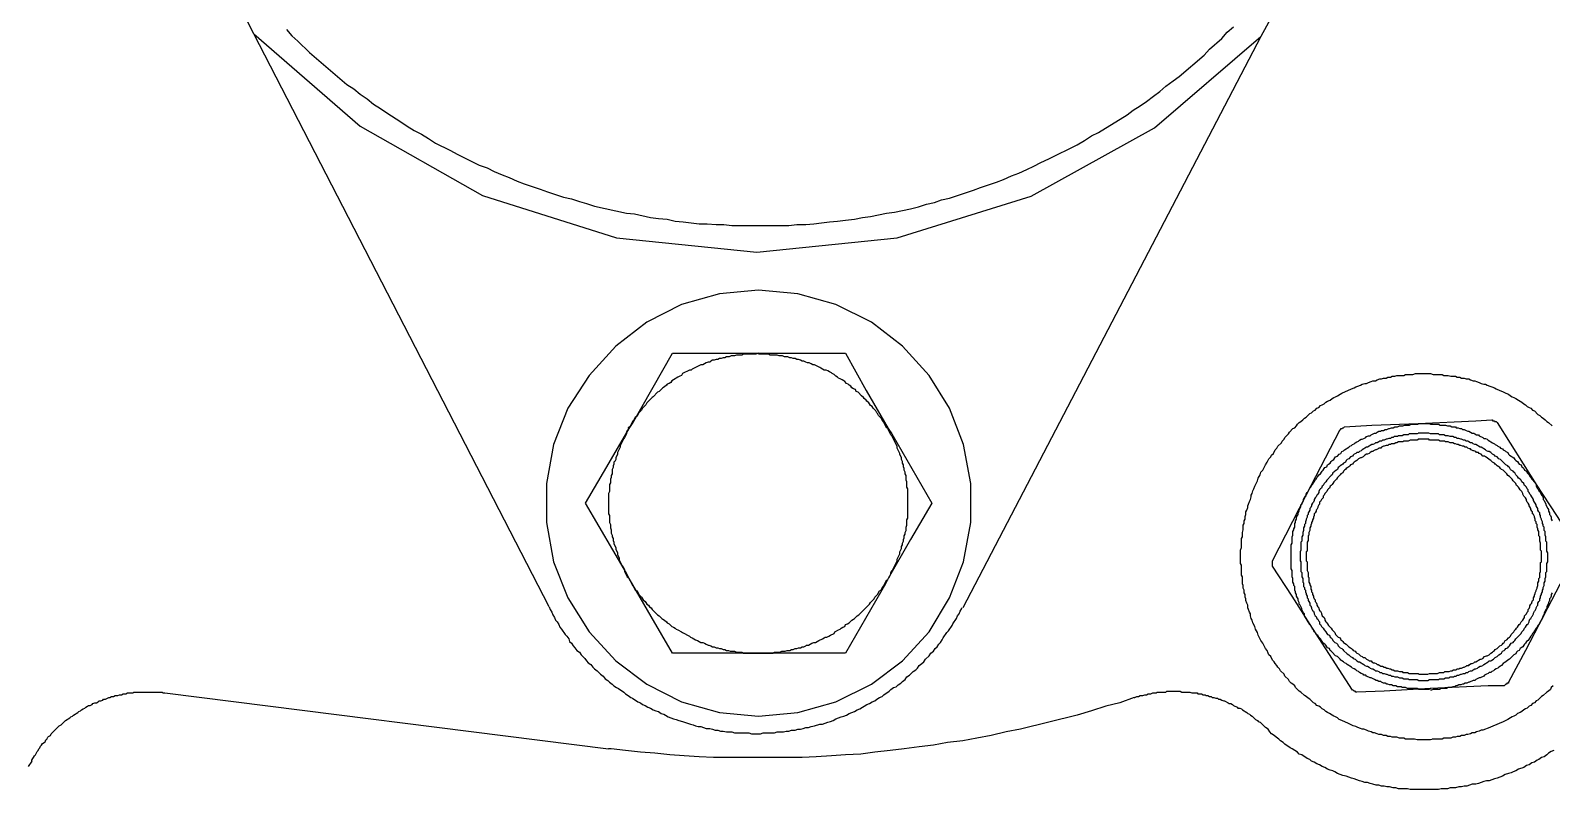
# Model space of a CAD drawing. Header units: inches. Extents: x 0 to 11, y 0.3 to 17.
# Drawn here: x 2.952 to 4.38, y 13.277 to 13.99 of the extents above; entities that cross this region are included whole.
import ezdxf

# ---------------------------------------------------------------- set-up
doc = ezdxf.new("R2010")
doc.units = ezdxf.units.IN
doc.header["$MEASUREMENT"] = 0
doc.layers.add('Layer 1', color=7, linetype='Continuous')

msp = doc.modelspace()

# ---------------------------------------------------------------- linework, layer by layer
at = {"layer": 'Layer 1', "color": 7, "lineweight": 25, "true_color": 0xffffff}
for points in [[(3.1617, 13.9867), (3.1433, 14.0233), (3.1208, 14.0667), (3.1033, 14.1008), (3.08, 14.1458)], [(4.19, 14.1425), (4.1667, 14.0983), (4.1492, 14.0642), (4.1267, 14.02), (4.1075, 13.9842)], [(3.1617, 13.9867), (3.2617, 13.9), (3.3767, 13.835), (3.5025, 13.795), (3.6342, 13.7817), (3.7658, 13.795), (3.8917, 13.8342), (4.0075, 13.8983), (4.1075, 13.9842)], [(3.4392, 13.4483), (3.1617, 13.9867)], [(3.1925, 13.9908), (3.1975, 13.985), (3.2033, 13.98), (3.2142, 13.9692), (3.2492, 13.9392), (3.2558, 13.935), (3.2617, 13.93), (3.2683, 13.9258), (3.2742, 13.9208), (3.2808, 13.9167), (3.2867, 13.9125), (3.3, 13.9042), (3.3058, 13.9), (3.3125, 13.8958), (3.3192, 13.8925), (3.3258, 13.8883), (3.3325, 13.8842), (3.3458, 13.8775), (3.3533, 13.8733), (3.3733, 13.8633), (3.3808, 13.8608), (3.3875, 13.8575), (3.395, 13.8542), (3.4017, 13.8517), (3.4092, 13.8483), (3.4158, 13.8458), (3.4233, 13.8433), (3.4308, 13.8408), (3.4375, 13.8383), (3.4525, 13.8333), (3.46, 13.8317), (3.4675, 13.8292), (3.4742, 13.8275), (3.4817, 13.825), (3.5117, 13.8183), (3.5192, 13.8175), (3.5342, 13.8142), (3.5417, 13.8133), (3.55, 13.8125), (3.5575, 13.8108), (3.565, 13.81), (3.5725, 13.8092), (3.58, 13.8083), (3.5875, 13.8083), (3.5958, 13.8075), (3.6033, 13.8075), (3.6108, 13.8067), (3.6642, 13.8067), (3.6717, 13.8075), (3.68, 13.8075), (3.6875, 13.8083), (3.695, 13.8092), (3.7025, 13.81), (3.71, 13.8108), (3.7175, 13.8117), (3.7258, 13.8125), (3.7333, 13.8142), (3.7408, 13.815), (3.7558, 13.8183), (3.7633, 13.8192), (3.7708, 13.8208), (3.7783, 13.8225), (3.7858, 13.8242), (3.7933, 13.8267), (3.8008, 13.8283), (3.8075, 13.8308), (3.815, 13.8325), (3.8375, 13.84), (3.8442, 13.8425), (3.8517, 13.845), (3.8592, 13.8475), (3.8658, 13.85), (3.8733, 13.8533), (3.88, 13.8558), (3.8875, 13.8592), (3.8942, 13.8625), (3.9008, 13.8658), (3.9083, 13.8692), (3.935, 13.8825), (3.9417, 13.8867), (3.9483, 13.8908), (3.955, 13.8942), (3.9817, 13.9108), (3.9875, 13.915), (3.9942, 13.9192), (4, 13.9233), (4.0067, 13.9283), (4.0125, 13.9325), (4.0183, 13.9375), (4.025, 13.9425), (4.0308, 13.9467), (4.0542, 13.9667), (4.0592, 13.9725), (4.0708, 13.9825), (4.0758, 13.9883), (4.0817, 13.9933)], [(4.1075, 13.9842), (3.8275, 13.4475)], [(3.6358, 13.7458), (3.5992, 13.7425), (3.5633, 13.7325), (3.5308, 13.7158), (3.5017, 13.6933), (3.4767, 13.6658), (3.4567, 13.635), (3.4433, 13.6008), (3.4367, 13.5642), (3.4367, 13.5275), (3.4433, 13.4908), (3.4567, 13.4567), (3.4767, 13.425), (3.5017, 13.3975), (3.5308, 13.3758), (3.5633, 13.3592), (3.5992, 13.3492), (3.6358, 13.3458), (3.6725, 13.3492), (3.7083, 13.3592), (3.7417, 13.3758), (3.7708, 13.3975), (3.7958, 13.425), (3.815, 13.4567), (3.8283, 13.4908), (3.835, 13.5275), (3.835, 13.5642), (3.8283, 13.6008), (3.815, 13.635), (3.7958, 13.6658), (3.7708, 13.6933), (3.7417, 13.7158), (3.7083, 13.7325), (3.6725, 13.7425), (3.6358, 13.7458)], [(3.5142, 13.6158), (3.5175, 13.6208), (3.555, 13.6867), (3.6358, 13.6867), (3.6333, 13.6858), (3.6217, 13.6858), (3.62, 13.685), (3.615, 13.685), (3.6133, 13.6842), (3.61, 13.6842), (3.6083, 13.6833), (3.6058, 13.6833), (3.6042, 13.6825), (3.6025, 13.6825), (3.6008, 13.6817), (3.5992, 13.6817), (3.5975, 13.6808), (3.5958, 13.6808), (3.5942, 13.68), (3.5925, 13.68), (3.5908, 13.6792), (3.59, 13.6783), (3.5883, 13.6783), (3.5867, 13.6775), (3.585, 13.6767), (3.5833, 13.6758), (3.5817, 13.6758), (3.5783, 13.6742), (3.5767, 13.6733), (3.5733, 13.6717), (3.5725, 13.6708), (3.5708, 13.6708), (3.5642, 13.6675), (3.5633, 13.6658), (3.5617, 13.665), (3.56, 13.6642), (3.5583, 13.6633), (3.5575, 13.6625), (3.5558, 13.6617), (3.5542, 13.6608), (3.5533, 13.6592), (3.5517, 13.6583), (3.55, 13.6575), (3.5492, 13.6567), (3.5475, 13.655), (3.5458, 13.6542), (3.545, 13.6533), (3.5425, 13.6508), (3.5408, 13.65), (3.5367, 13.6458), (3.5358, 13.645), (3.535, 13.6442), (3.5333, 13.6425), (3.5325, 13.6417), (3.5308, 13.64), (3.53, 13.6383), (3.5292, 13.6375), (3.5275, 13.6358), (3.5267, 13.635), (3.5258, 13.6333), (3.5233, 13.6308), (3.5217, 13.6275), (3.52, 13.6267), (3.5183, 13.6233), (3.5175, 13.6225), (3.515, 13.6175), (3.5133, 13.6167), (3.5133, 13.6158)], [(3.6358, 13.6867), (3.7175, 13.6867)], [(3.7575, 13.6158), (3.7558, 13.6167), (3.7533, 13.6217), (3.7525, 13.6225), (3.7508, 13.6258), (3.7483, 13.6283), (3.7475, 13.63), (3.7467, 13.6308), (3.7458, 13.6325), (3.7433, 13.635), (3.7425, 13.6367), (3.7408, 13.6375), (3.74, 13.6392), (3.7392, 13.64), (3.7375, 13.6417), (3.7367, 13.6425), (3.735, 13.6442), (3.7342, 13.645), (3.7325, 13.6467), (3.7292, 13.65), (3.7275, 13.6508), (3.7267, 13.6525), (3.725, 13.6533), (3.7233, 13.6542), (3.7225, 13.6558), (3.7208, 13.6567), (3.72, 13.6575), (3.7183, 13.6583), (3.7167, 13.66), (3.7158, 13.6608), (3.7142, 13.6617), (3.7125, 13.6625), (3.7108, 13.6633), (3.71, 13.6642), (3.7083, 13.665), (3.7067, 13.6667), (3.705, 13.6675), (3.7042, 13.6683), (3.7025, 13.6692), (3.7008, 13.67), (3.6992, 13.6708), (3.6975, 13.6708), (3.6958, 13.6717), (3.6942, 13.6725), (3.6933, 13.6733), (3.6883, 13.6758), (3.6867, 13.6758), (3.685, 13.6767), (3.6833, 13.6775), (3.6817, 13.6775), (3.68, 13.6783), (3.6783, 13.6792), (3.6767, 13.6792), (3.675, 13.68), (3.6733, 13.6808), (3.6717, 13.6808), (3.67, 13.6817), (3.6683, 13.6817), (3.6667, 13.6825), (3.665, 13.6825), (3.6633, 13.6833), (3.66, 13.6833), (3.6583, 13.6842), (3.655, 13.6842), (3.6533, 13.685), (3.6467, 13.685), (3.645, 13.6858), (3.6358, 13.6858)], [(3.7175, 13.6867), (3.7367, 13.6517), (3.7575, 13.6158)], [(4.2692, 13.3242), (4.2667, 13.3233), (4.2542, 13.3233), (4.2517, 13.3242), (4.2433, 13.3242), (4.2417, 13.325), (4.2375, 13.325), (4.235, 13.3258), (4.2308, 13.3258), (4.2292, 13.3267), (4.2267, 13.3267), (4.225, 13.3275), (4.2225, 13.3275), (4.2208, 13.3283), (4.2183, 13.3283), (4.2167, 13.3292), (4.2142, 13.33), (4.2125, 13.33), (4.2108, 13.3308), (4.2083, 13.3317), (4.2067, 13.3325), (4.2042, 13.3333), (4.2025, 13.3333), (4.2008, 13.3342), (4.1983, 13.335), (4.1967, 13.3358), (4.1942, 13.3367), (4.1892, 13.3392), (4.1867, 13.34), (4.1833, 13.3417), (4.1808, 13.3425), (4.1792, 13.3442), (4.1775, 13.345), (4.1758, 13.3458), (4.1742, 13.3467), (4.1717, 13.3483), (4.17, 13.3492), (4.1683, 13.35), (4.1667, 13.3517), (4.165, 13.3525), (4.1633, 13.3542), (4.1617, 13.355), (4.16, 13.3558), (4.1583, 13.3575), (4.1567, 13.3583), (4.1533, 13.3617), (4.1517, 13.3625), (4.15, 13.3642), (4.1483, 13.365), (4.145, 13.3683), (4.1433, 13.3692), (4.14, 13.3725), (4.1392, 13.3742), (4.1375, 13.3758), (4.1358, 13.3767), (4.1342, 13.3783), (4.1333, 13.38), (4.13, 13.3833), (4.1292, 13.385), (4.1258, 13.3883), (4.125, 13.39), (4.1233, 13.3917), (4.1225, 13.3933), (4.1208, 13.395), (4.12, 13.3967), (4.1183, 13.3983), (4.1167, 13.4017), (4.115, 13.4033), (4.1142, 13.405), (4.1133, 13.4075), (4.1117, 13.4092), (4.1092, 13.4142), (4.1075, 13.4167), (4.105, 13.4217), (4.1042, 13.4242), (4.1025, 13.4275), (4.1017, 13.43), (4.1, 13.4333), (4.0992, 13.4358), (4.0983, 13.4375), (4.0975, 13.44), (4.0975, 13.4417), (4.0967, 13.4433), (4.0958, 13.4458), (4.095, 13.4475), (4.095, 13.45), (4.0942, 13.4517), (4.0933, 13.4542), (4.0933, 13.4558), (4.0925, 13.4575), (4.0925, 13.46), (4.0917, 13.4617), (4.0917, 13.4642), (4.0908, 13.4658), (4.0908, 13.4683), (4.09, 13.47), (4.09, 13.4767), (4.0892, 13.4783), (4.0892, 13.4875), (4.0883, 13.4892), (4.0883, 13.5017), (4.0892, 13.5042), (4.0892, 13.5125), (4.09, 13.5142), (4.09, 13.5183), (4.0908, 13.5208), (4.0908, 13.525), (4.0917, 13.5267), (4.0917, 13.5292), (4.0925, 13.5308), (4.0925, 13.5333), (4.0933, 13.535), (4.0933, 13.5375), (4.0942, 13.5392), (4.095, 13.5417), (4.095, 13.5433), (4.0958, 13.545), (4.0967, 13.5475), (4.0975, 13.5492), (4.0983, 13.5517), (4.0983, 13.5533), (4.0992, 13.555), (4.1, 13.5575), (4.1008, 13.5592), (4.1017, 13.5617), (4.1042, 13.5667), (4.105, 13.5692), (4.1067, 13.5725), (4.1075, 13.575), (4.1092, 13.5767), (4.1117, 13.5817), (4.1133, 13.5842), (4.115, 13.5875), (4.1167, 13.5892), (4.1175, 13.5908), (4.1192, 13.5925), (4.1208, 13.5958), (4.1225, 13.5975), (4.1233, 13.5992), (4.1267, 13.6025), (4.1275, 13.6042), (4.1292, 13.6058), (4.13, 13.6075), (4.1333, 13.6108), (4.1342, 13.6125), (4.1375, 13.6158), (4.1392, 13.6167), (4.1408, 13.6183), (4.1417, 13.62), (4.1433, 13.6217), (4.145, 13.6225), (4.1467, 13.6242), (4.1483, 13.6258), (4.15, 13.6267), (4.1533, 13.63), (4.155, 13.6308), (4.1567, 13.6325), (4.1583, 13.6333), (4.16, 13.635), (4.1617, 13.6358), (4.1633, 13.6375), (4.165, 13.6383), (4.1667, 13.6392), (4.1683, 13.6408), (4.17, 13.6417), (4.1725, 13.6425), (4.1742, 13.6442), (4.1758, 13.645), (4.1775, 13.6458), (4.1792, 13.6467), (4.1817, 13.6483), (4.1833, 13.6492), (4.1867, 13.6508), (4.1892, 13.6517), (4.1925, 13.6533), (4.195, 13.6542), (4.1967, 13.655), (4.1983, 13.6558), (4.2008, 13.6567), (4.2025, 13.6575), (4.205, 13.6583), (4.2067, 13.6583), (4.2083, 13.6592), (4.2108, 13.66), (4.2125, 13.6608), (4.215, 13.6608), (4.2167, 13.6617), (4.2192, 13.6625), (4.2208, 13.6625), (4.2225, 13.6633), (4.225, 13.6633), (4.2267, 13.6642), (4.2292, 13.6642), (4.2308, 13.665), (4.2333, 13.665), (4.235, 13.6658), (4.2417, 13.6658), (4.2433, 13.6667), (4.25, 13.6667), (4.2525, 13.6675), (4.2667, 13.6675), (4.2692, 13.6667), (4.2775, 13.6667), (4.2792, 13.6658), (4.2833, 13.6658), (4.2858, 13.665), (4.29, 13.665), (4.2917, 13.6642), (4.2942, 13.6642), (4.2958, 13.6633), (4.2983, 13.6633), (4.3, 13.6625), (4.3025, 13.6625), (4.3042, 13.6617), (4.3067, 13.6608), (4.3083, 13.6608), (4.31, 13.66), (4.3125, 13.6592), (4.3142, 13.6583), (4.3167, 13.6575), (4.3183, 13.6575), (4.32, 13.6567), (4.3225, 13.6558), (4.3242, 13.655), (4.3267, 13.6542), (4.3283, 13.6533), (4.3317, 13.6517), (4.3342, 13.6508), (4.3375, 13.6492), (4.34, 13.6483), (4.3417, 13.6467), (4.3433, 13.6458), (4.345, 13.645), (4.3467, 13.6442), (4.3492, 13.6425), (4.3508, 13.6417), (4.3525, 13.6408), (4.3542, 13.6392), (4.3558, 13.6383), (4.3575, 13.6367), (4.3592, 13.6358), (4.3608, 13.635), (4.3625, 13.6333), (4.3642, 13.6325), (4.3675, 13.6292), (4.3692, 13.6283), (4.3708, 13.6267), (4.3725, 13.6258), (4.3742, 13.6242), (4.3758, 13.6225), (4.3775, 13.6217), (4.3808, 13.6183)], [(3.5142, 13.6158), (3.5125, 13.6142), (3.5117, 13.6125), (3.5117, 13.6108), (3.51, 13.6075), (3.5092, 13.6067), (3.5058, 13.6), (3.5058, 13.5983), (3.5033, 13.5933), (3.5033, 13.5917), (3.5017, 13.5883), (3.5017, 13.5867), (3.5008, 13.585), (3.5, 13.5842), (3.5, 13.5825), (3.4992, 13.5808), (3.4992, 13.5792), (3.4983, 13.5775), (3.4983, 13.5733), (3.4975, 13.5717), (3.4975, 13.57), (3.4967, 13.5683), (3.4967, 13.565), (3.4958, 13.5633), (3.4958, 13.5567), (3.495, 13.555), (3.495, 13.5358), (3.4958, 13.5342), (3.4958, 13.5275), (3.4967, 13.5258), (3.4967, 13.5225), (3.4975, 13.5208), (3.4975, 13.5175), (3.4983, 13.5158), (3.4983, 13.5142), (3.4992, 13.5125), (3.4992, 13.5108), (3.5, 13.5092), (3.5, 13.5075), (3.5017, 13.5042), (3.5017, 13.5025), (3.5033, 13.4992), (3.5033, 13.4975), (3.505, 13.4942), (3.505, 13.4925), (3.5075, 13.4875), (3.5083, 13.4867), (3.51, 13.4833), (3.51, 13.4817), (3.5125, 13.4767), (3.5133, 13.4758), (3.5142, 13.475), (3.5117, 13.48), (3.4733, 13.5458), (3.4933, 13.58), (3.5142, 13.6158)], [(3.7575, 13.475), (3.7583, 13.4758), (3.76, 13.4792), (3.76, 13.4808), (3.7608, 13.4825), (3.7617, 13.4833), (3.7658, 13.4917), (3.7658, 13.4933), (3.7683, 13.4983), (3.7683, 13.5), (3.77, 13.5033), (3.77, 13.505), (3.7708, 13.5067), (3.7708, 13.5083), (3.7717, 13.51), (3.7717, 13.5117), (3.7725, 13.5133), (3.7725, 13.515), (3.7733, 13.5167), (3.7733, 13.5183), (3.7742, 13.52), (3.7742, 13.5233), (3.775, 13.525), (3.775, 13.53), (3.7758, 13.5317), (3.7758, 13.5592), (3.775, 13.5608), (3.775, 13.5658), (3.7742, 13.5675), (3.7742, 13.5717), (3.7733, 13.5733), (3.7733, 13.575), (3.7725, 13.5767), (3.7725, 13.5783), (3.7717, 13.58), (3.7717, 13.5817), (3.7708, 13.5833), (3.7708, 13.585), (3.77, 13.5867), (3.77, 13.5883), (3.7683, 13.5917), (3.7683, 13.5925), (3.7658, 13.5975), (3.7658, 13.5992), (3.7608, 13.6092), (3.76, 13.61), (3.7575, 13.615), (3.7575, 13.6158)], [(3.7575, 13.6158), (3.7608, 13.6108), (3.7983, 13.5458)], [(4.2558, 13.6117), (4.2542, 13.6108), (4.2467, 13.6108), (4.2458, 13.61), (4.2417, 13.61), (4.24, 13.6092), (4.2367, 13.6092), (4.2358, 13.6083), (4.2325, 13.6083), (4.2317, 13.6075), (4.23, 13.6075), (4.2292, 13.6067), (4.2275, 13.6067), (4.2258, 13.6058), (4.225, 13.6058), (4.2233, 13.605), (4.2217, 13.605), (4.2208, 13.6042), (4.2192, 13.6042), (4.2183, 13.6033), (4.2167, 13.6025), (4.215, 13.6025), (4.2142, 13.6017), (4.2125, 13.6008), (4.2117, 13.6008), (4.21, 13.6), (4.2092, 13.5992), (4.2075, 13.5983), (4.2067, 13.5983), (4.205, 13.5975), (4.2042, 13.5967), (4.2025, 13.5958), (4.2017, 13.595), (4.2, 13.5942), (4.1992, 13.5933), (4.1975, 13.5933), (4.1967, 13.5925), (4.195, 13.5917), (4.1942, 13.5908), (4.1933, 13.59), (4.1917, 13.5892), (4.19, 13.5875), (4.1883, 13.5867), (4.1875, 13.5858), (4.1867, 13.5842), (4.185, 13.5833), (4.1842, 13.5825), (4.1833, 13.5817), (4.1817, 13.5808), (4.1808, 13.58), (4.18, 13.5792), (4.1792, 13.5775), (4.1783, 13.5767), (4.1767, 13.5758), (4.1758, 13.575), (4.175, 13.5742), (4.1742, 13.5725), (4.1733, 13.5717), (4.1692, 13.5675), (4.1683, 13.5658), (4.1667, 13.5642), (4.1658, 13.5625), (4.165, 13.5617), (4.1642, 13.56), (4.1633, 13.5592), (4.1625, 13.5583), (4.1617, 13.5567), (4.1617, 13.5558), (4.1608, 13.5542), (4.16, 13.5533), (4.1592, 13.5517), (4.1583, 13.5508), (4.1575, 13.5492), (4.1575, 13.5483), (4.1567, 13.5467), (4.1558, 13.5458), (4.155, 13.5442), (4.155, 13.5433), (4.1542, 13.5417), (4.1533, 13.5408), (4.1533, 13.5392), (4.1525, 13.5375), (4.1517, 13.5367), (4.1517, 13.535), (4.1508, 13.5342), (4.1508, 13.5325), (4.15, 13.5308), (4.15, 13.53), (4.1492, 13.5283), (4.1492, 13.5267), (4.1483, 13.5258), (4.1483, 13.5242), (4.1475, 13.5225), (4.1475, 13.52), (4.1467, 13.5183), (4.1467, 13.5158), (4.1458, 13.5142), (4.1458, 13.51), (4.145, 13.5092), (4.145, 13.5017), (4.1442, 13.5), (4.1442, 13.4917), (4.145, 13.4908), (4.145, 13.4817), (4.1458, 13.4808), (4.1458, 13.4767), (4.1467, 13.475), (4.1467, 13.4717), (4.1475, 13.4708), (4.1475, 13.4675), (4.1483, 13.4667), (4.1483, 13.465), (4.1492, 13.4642), (4.1492, 13.4625), (4.15, 13.4608), (4.15, 13.46), (4.1508, 13.4583), (4.1508, 13.4567), (4.1517, 13.4558), (4.1517, 13.4542), (4.1525, 13.4533), (4.1533, 13.4517), (4.1533, 13.45), (4.1542, 13.4492), (4.155, 13.4475), (4.155, 13.4467), (4.1558, 13.445), (4.1567, 13.4442), (4.1575, 13.4425), (4.1575, 13.4417), (4.1583, 13.44), (4.1592, 13.4392), (4.16, 13.4375), (4.1608, 13.4367), (4.1617, 13.435), (4.1625, 13.4342), (4.1625, 13.4325), (4.1633, 13.4317), (4.1642, 13.43), (4.165, 13.4292), (4.1658, 13.4283), (4.1667, 13.4267), (4.1683, 13.425), (4.1692, 13.4233), (4.17, 13.4225), (4.1717, 13.4217), (4.1725, 13.42), (4.1733, 13.4192), (4.1742, 13.4183), (4.175, 13.4167), (4.1758, 13.4158), (4.1767, 13.415), (4.1783, 13.4142), (4.1792, 13.4133), (4.18, 13.4117), (4.1808, 13.4108), (4.1817, 13.41), (4.1833, 13.4092), (4.1842, 13.4083), (4.185, 13.4075), (4.1883, 13.4042), (4.19, 13.4033), (4.1917, 13.4017), (4.1933, 13.4008), (4.1942, 13.4), (4.1958, 13.3992), (4.1975, 13.3975), (4.1992, 13.3967), (4.2, 13.3967), (4.2017, 13.3958), (4.2025, 13.395), (4.2042, 13.3942), (4.205, 13.3933), (4.2067, 13.3925), (4.2075, 13.3925), (4.2092, 13.3917), (4.21, 13.3908), (4.2117, 13.39), (4.2125, 13.39), (4.2142, 13.3892), (4.215, 13.3883), (4.2167, 13.3883), (4.2183, 13.3875), (4.2192, 13.3867), (4.2208, 13.3867), (4.2217, 13.3858), (4.2233, 13.3858), (4.225, 13.385), (4.2258, 13.385), (4.2275, 13.3842), (4.2292, 13.3842), (4.23, 13.3833), (4.2317, 13.3833), (4.2333, 13.3825), (4.2358, 13.3825), (4.2375, 13.3817), (4.24, 13.3817), (4.2417, 13.3808), (4.2458, 13.3808), (4.2467, 13.38), (4.2542, 13.38), (4.2558, 13.3792), (4.2642, 13.3792), (4.2658, 13.38), (4.2742, 13.38), (4.275, 13.3808), (4.2792, 13.3808), (4.2808, 13.3817), (4.2842, 13.3817), (4.285, 13.3825), (4.2883, 13.3825), (4.2892, 13.3833), (4.2908, 13.3833), (4.2917, 13.3842), (4.2933, 13.3842), (4.295, 13.385), (4.2958, 13.385), (4.2975, 13.3858), (4.2992, 13.3858), (4.3, 13.3867), (4.3017, 13.3867), (4.3025, 13.3875), (4.3042, 13.3883), (4.3058, 13.3883), (4.3067, 13.3892), (4.3083, 13.39), (4.3092, 13.39), (4.3108, 13.3908), (4.3117, 13.3917), (4.3133, 13.3925), (4.3142, 13.3925), (4.3158, 13.3933), (4.3167, 13.3942), (4.3183, 13.395), (4.3192, 13.3958), (4.3208, 13.3967), (4.3217, 13.3975), (4.3233, 13.3975), (4.3242, 13.3983), (4.3258, 13.3992), (4.3275, 13.4008), (4.3292, 13.4017), (4.3308, 13.4033), (4.3325, 13.4042), (4.3333, 13.405), (4.3342, 13.4067), (4.3358, 13.4075), (4.3367, 13.4083), (4.3375, 13.4092), (4.3392, 13.41), (4.34, 13.4108), (4.3408, 13.4117), (4.3417, 13.4133), (4.3425, 13.4142), (4.3442, 13.415), (4.345, 13.4158), (4.3458, 13.4167), (4.3467, 13.4183), (4.3517, 13.4233), (4.3525, 13.425), (4.3542, 13.4267), (4.355, 13.4283), (4.3558, 13.4292), (4.3567, 13.4308), (4.3575, 13.4317), (4.3583, 13.4325), (4.3592, 13.4342), (4.3592, 13.435), (4.36, 13.4367), (4.3608, 13.4375), (4.3617, 13.4392), (4.3625, 13.44), (4.3633, 13.4417), (4.3633, 13.4425), (4.3642, 13.4442), (4.365, 13.445), (4.3658, 13.4467), (4.3658, 13.4475), (4.3667, 13.4492), (4.3675, 13.45), (4.3675, 13.4517), (4.3683, 13.4533), (4.3692, 13.4542), (4.3692, 13.4558), (4.37, 13.4567), (4.37, 13.4583), (4.3708, 13.46), (4.3708, 13.4608), (4.3717, 13.4625), (4.3717, 13.4642), (4.3725, 13.465), (4.3725, 13.4667), (4.3733, 13.4683), (4.3733, 13.4708), (4.3742, 13.4725), (4.3742, 13.475), (4.375, 13.4767), (4.375, 13.4808), (4.3758, 13.4817), (4.3758, 13.4892), (4.3767, 13.4908), (4.3767, 13.4992), (4.3758, 13.5008), (4.3758, 13.5092), (4.375, 13.51), (4.375, 13.5142), (4.3742, 13.5158), (4.3742, 13.5192), (4.3733, 13.52), (4.3733, 13.5233), (4.3725, 13.5242), (4.3725, 13.5258), (4.3717, 13.5267), (4.3717, 13.5283), (4.3708, 13.53), (4.3708, 13.5308), (4.37, 13.5325), (4.37, 13.5342), (4.3692, 13.535), (4.3692, 13.5367), (4.3683, 13.5375), (4.3675, 13.5392), (4.3675, 13.5408), (4.3667, 13.5417), (4.3658, 13.5433), (4.3658, 13.5442), (4.365, 13.5458), (4.3642, 13.5467), (4.3633, 13.5483), (4.3633, 13.5492), (4.3625, 13.5508), (4.3617, 13.5517), (4.3608, 13.5533), (4.36, 13.5542), (4.3592, 13.5558), (4.3583, 13.5567), (4.3583, 13.5583), (4.3575, 13.5592), (4.3567, 13.5608), (4.3558, 13.5617), (4.355, 13.5625), (4.3542, 13.5642), (4.3525, 13.5658), (4.3517, 13.5675), (4.3508, 13.5683), (4.3492, 13.5692), (4.3483, 13.5708), (4.3467, 13.5725), (4.3458, 13.5742), (4.345, 13.575), (4.3442, 13.5758), (4.3425, 13.5767), (4.3417, 13.5775), (4.3408, 13.5792), (4.34, 13.58), (4.3392, 13.5808), (4.3375, 13.5817), (4.3367, 13.5825), (4.3358, 13.5833), (4.3325, 13.5867), (4.3308, 13.5875), (4.3292, 13.5892), (4.3275, 13.59), (4.3267, 13.5908), (4.325, 13.5917), (4.3233, 13.5933), (4.3217, 13.5942), (4.3208, 13.5942), (4.3192, 13.595), (4.3183, 13.5958), (4.3167, 13.5967), (4.3158, 13.5975), (4.3142, 13.5983), (4.3133, 13.5983), (4.3117, 13.5992), (4.3108, 13.6), (4.3092, 13.6008), (4.3083, 13.6008), (4.3067, 13.6017), (4.3058, 13.6025), (4.3042, 13.6025), (4.3025, 13.6033), (4.3017, 13.6042), (4.3, 13.6042), (4.2992, 13.605), (4.2975, 13.605), (4.2958, 13.6058), (4.295, 13.6058), (4.2933, 13.6067), (4.2917, 13.6067), (4.2908, 13.6075), (4.2892, 13.6075), (4.2875, 13.6083), (4.285, 13.6083), (4.2833, 13.6092), (4.2808, 13.6092), (4.2792, 13.61), (4.275, 13.61), (4.2742, 13.6108), (4.2667, 13.6108), (4.265, 13.6117), (4.255, 13.6117)], [(4.15, 13.5533), (4.1817, 13.615), (4.1825, 13.615), (4.1825, 13.6158), (4.1833, 13.6158), (4.1842, 13.6167), (4.185, 13.6167), (4.1858, 13.6175), (4.2117, 13.6192), (4.255, 13.6208)], [(4.15, 13.5533), (4.15, 13.5542), (4.1508, 13.5558), (4.1517, 13.5567), (4.1533, 13.56), (4.1542, 13.5608), (4.155, 13.5625), (4.1558, 13.5633), (4.1567, 13.565), (4.1575, 13.5658), (4.1583, 13.5675), (4.1592, 13.5683), (4.16, 13.57), (4.1608, 13.5708), (4.1617, 13.5725), (4.1633, 13.5733), (4.1642, 13.575), (4.165, 13.5758), (4.1658, 13.5767), (4.1667, 13.5783), (4.1675, 13.5792), (4.1692, 13.58), (4.17, 13.5817), (4.1708, 13.5825), (4.1725, 13.5833), (4.1733, 13.585), (4.1742, 13.5858), (4.1758, 13.5867), (4.1767, 13.5883), (4.1775, 13.5892), (4.1792, 13.59), (4.1808, 13.5917), (4.1825, 13.5925), (4.1833, 13.5942), (4.185, 13.595), (4.1858, 13.5958), (4.1875, 13.5967), (4.1883, 13.5975), (4.19, 13.5983), (4.1908, 13.5992), (4.1925, 13.6), (4.1933, 13.6008), (4.195, 13.6017), (4.1958, 13.6025), (4.1975, 13.6033), (4.1992, 13.6042), (4.2, 13.605), (4.2017, 13.6058), (4.2025, 13.6058), (4.2042, 13.6067), (4.2058, 13.6075), (4.2067, 13.6083), (4.2083, 13.6092), (4.21, 13.6092), (4.2108, 13.61), (4.2142, 13.6117), (4.2158, 13.6117), (4.2167, 13.6125), (4.2183, 13.6133), (4.22, 13.6133), (4.2208, 13.6142), (4.2225, 13.6142), (4.2242, 13.615), (4.2258, 13.615), (4.2275, 13.6158), (4.2283, 13.6158), (4.23, 13.6167), (4.2317, 13.6167), (4.2333, 13.6175), (4.2358, 13.6175), (4.2375, 13.6183), (4.2408, 13.6183), (4.2425, 13.6192), (4.2467, 13.6192), (4.2483, 13.62), (4.255, 13.62)], [(4.255, 13.6208), (4.3092, 13.6233), (4.3242, 13.6242), (4.325, 13.6242), (4.325, 13.6233), (4.3267, 13.6233), (4.3267, 13.6225), (4.3283, 13.6225), (4.3292, 13.6217)], [(4.255, 13.6208), (4.265, 13.6208), (4.2667, 13.62), (4.2742, 13.62), (4.2758, 13.6192), (4.2808, 13.6192), (4.2825, 13.6183), (4.285, 13.6183), (4.2867, 13.6175), (4.29, 13.6175), (4.2908, 13.6167), (4.2925, 13.6167), (4.2942, 13.6158), (4.2958, 13.6158), (4.2967, 13.615), (4.2983, 13.615), (4.3, 13.6142), (4.3017, 13.6133), (4.3025, 13.6133), (4.3058, 13.6117), (4.3075, 13.6117), (4.3083, 13.6108), (4.31, 13.61), (4.3117, 13.61), (4.3125, 13.6092), (4.3158, 13.6075), (4.3167, 13.6067), (4.3183, 13.6067), (4.32, 13.6058), (4.3208, 13.605), (4.3225, 13.6042), (4.3233, 13.6033), (4.325, 13.6025), (4.3267, 13.6017), (4.3275, 13.6008), (4.3292, 13.6), (4.33, 13.5992), (4.3317, 13.5983), (4.3325, 13.5975), (4.3342, 13.5967), (4.335, 13.5958), (4.3367, 13.595), (4.3375, 13.5942), (4.3392, 13.5933), (4.34, 13.5917), (4.3408, 13.5908), (4.3425, 13.59), (4.3433, 13.5892), (4.345, 13.5883), (4.3458, 13.5867), (4.3467, 13.5858), (4.3483, 13.585), (4.3492, 13.5833), (4.35, 13.5825), (4.3517, 13.5817), (4.3525, 13.58), (4.3533, 13.5792), (4.3542, 13.5783), (4.355, 13.5767), (4.3567, 13.5758), (4.3575, 13.5742), (4.3583, 13.5733), (4.3592, 13.5725), (4.36, 13.5708), (4.3608, 13.57), (4.3617, 13.5683), (4.365, 13.565), (4.3658, 13.5633)], [(4.3292, 13.6217), (4.3658, 13.5633)], [(4.2558, 13.6058), (4.2542, 13.605), (4.2475, 13.605), (4.2458, 13.6042), (4.2417, 13.6042), (4.2408, 13.6033), (4.2367, 13.6033), (4.235, 13.6025), (4.2342, 13.6025), (4.2325, 13.6017), (4.23, 13.6017), (4.2292, 13.6008), (4.2275, 13.6008), (4.2267, 13.6), (4.225, 13.6), (4.2233, 13.5992), (4.2225, 13.5992), (4.2208, 13.5983), (4.22, 13.5975), (4.2183, 13.5975), (4.2175, 13.5967), (4.2158, 13.5958), (4.215, 13.5958), (4.2133, 13.595), (4.2125, 13.5942), (4.2117, 13.5942), (4.21, 13.5933), (4.2092, 13.5925), (4.2075, 13.5917), (4.2067, 13.5917), (4.205, 13.5908), (4.2033, 13.5892), (4.2017, 13.5883), (4.2008, 13.5883), (4.1992, 13.5875), (4.1975, 13.5858), (4.1958, 13.585), (4.195, 13.5842), (4.1942, 13.5833), (4.1933, 13.5825), (4.1917, 13.5817), (4.1908, 13.5808), (4.19, 13.58), (4.1892, 13.5792), (4.1875, 13.5783), (4.1867, 13.5775), (4.1858, 13.5767), (4.185, 13.5758), (4.1842, 13.5742), (4.1825, 13.5733), (4.1817, 13.5725), (4.1792, 13.57), (4.1783, 13.5683), (4.1758, 13.5658), (4.175, 13.5642), (4.1742, 13.5633), (4.1733, 13.5625), (4.1725, 13.5617), (4.1717, 13.56), (4.1708, 13.5592), (4.17, 13.5583), (4.1692, 13.5567), (4.1683, 13.5558), (4.1675, 13.555), (4.1667, 13.5533), (4.1658, 13.5525), (4.1658, 13.5508), (4.1642, 13.5492), (4.1633, 13.5475), (4.1625, 13.5467), (4.1625, 13.545), (4.1617, 13.5442), (4.1608, 13.5425), (4.1608, 13.5417), (4.16, 13.54), (4.1592, 13.5392), (4.1592, 13.5383), (4.1583, 13.5367), (4.1575, 13.5358), (4.1575, 13.5342), (4.1567, 13.5325), (4.1567, 13.5317), (4.1558, 13.53), (4.1558, 13.5292), (4.155, 13.5275), (4.155, 13.5267), (4.1542, 13.525), (4.1542, 13.5242), (4.1533, 13.5225), (4.1533, 13.52), (4.1525, 13.5183), (4.1525, 13.5158), (4.1517, 13.515), (4.1517, 13.5108), (4.1508, 13.5092), (4.1508, 13.5008), (4.15, 13.5), (4.15, 13.4917), (4.1508, 13.4908), (4.1508, 13.4825), (4.1517, 13.4808), (4.1517, 13.4767), (4.1525, 13.4758), (4.1525, 13.4717), (4.1533, 13.47), (4.1533, 13.4692), (4.1542, 13.4675), (4.1542, 13.465), (4.155, 13.4642), (4.155, 13.4625), (4.1558, 13.4617), (4.1558, 13.46), (4.1567, 13.4583), (4.1567, 13.4575), (4.1575, 13.4558), (4.1583, 13.455), (4.1583, 13.4533), (4.1592, 13.4525), (4.16, 13.4508), (4.16, 13.45), (4.1608, 13.4483), (4.1617, 13.4475), (4.1617, 13.4467), (4.1625, 13.445), (4.1633, 13.4442), (4.1642, 13.4425), (4.1642, 13.4417), (4.165, 13.44), (4.1667, 13.4383), (4.1675, 13.4367), (4.1675, 13.4358), (4.1683, 13.4342), (4.1692, 13.4333), (4.17, 13.4325), (4.1708, 13.4308), (4.1717, 13.43), (4.1725, 13.4292), (4.1733, 13.4283), (4.1742, 13.4267), (4.1767, 13.4242), (4.1775, 13.4225), (4.18, 13.42), (4.1817, 13.4192), (4.1825, 13.4175), (4.1833, 13.4167), (4.1842, 13.4158), (4.185, 13.415), (4.1858, 13.4142), (4.1875, 13.4133), (4.1883, 13.4125), (4.1892, 13.4117), (4.19, 13.4108), (4.1917, 13.41), (4.1925, 13.4092), (4.1933, 13.4083), (4.1942, 13.4075), (4.1958, 13.4067), (4.1967, 13.4058), (4.1975, 13.405), (4.1992, 13.4042), (4.2008, 13.4025), (4.2025, 13.4017), (4.2033, 13.4008), (4.205, 13.4008), (4.2067, 13.3992), (4.2083, 13.3983), (4.2092, 13.3975), (4.2108, 13.3975), (4.2117, 13.3967), (4.2133, 13.3958), (4.2142, 13.3958), (4.2158, 13.395), (4.2167, 13.3942), (4.2175, 13.3942), (4.2192, 13.3933), (4.22, 13.3925), (4.2217, 13.3925), (4.2233, 13.3917), (4.2242, 13.3917), (4.2258, 13.3908), (4.2267, 13.3908), (4.2283, 13.39), (4.2292, 13.39), (4.2308, 13.3892), (4.2317, 13.3892), (4.2333, 13.3883), (4.2358, 13.3883), (4.2375, 13.3875), (4.24, 13.3875), (4.2408, 13.3867), (4.245, 13.3867), (4.2467, 13.3858), (4.255, 13.3858), (4.2558, 13.385), (4.2642, 13.385), (4.2658, 13.3858), (4.2733, 13.3858), (4.275, 13.3867), (4.2792, 13.3867), (4.28, 13.3875), (4.2842, 13.3875), (4.2858, 13.3883), (4.2867, 13.3883), (4.2883, 13.3892), (4.2908, 13.3892), (4.2917, 13.39), (4.2933, 13.39), (4.2942, 13.3908), (4.2958, 13.3908), (4.2975, 13.3917), (4.2983, 13.3917), (4.3, 13.3925), (4.3008, 13.3933), (4.3025, 13.3933), (4.3033, 13.3942), (4.305, 13.395), (4.3058, 13.395), (4.3075, 13.3958), (4.3083, 13.3967), (4.3092, 13.3967), (4.3108, 13.3975), (4.3117, 13.3983), (4.3133, 13.3992), (4.3142, 13.3992), (4.3158, 13.4), (4.3175, 13.4017), (4.3192, 13.4025), (4.32, 13.4025), (4.3217, 13.4033), (4.3233, 13.405), (4.325, 13.4058), (4.3258, 13.4067), (4.3267, 13.4075), (4.3275, 13.4083), (4.3292, 13.4092), (4.33, 13.41), (4.3308, 13.4108), (4.3317, 13.4117), (4.3333, 13.4125), (4.3342, 13.4133), (4.335, 13.4142), (4.3358, 13.415), (4.3367, 13.4167), (4.3383, 13.4175), (4.34, 13.4192), (4.3408, 13.42), (4.3417, 13.4208), (4.3425, 13.4225), (4.345, 13.425), (4.3458, 13.4267), (4.3467, 13.4275), (4.3475, 13.4283), (4.3483, 13.4292), (4.3492, 13.4308), (4.35, 13.4317), (4.3508, 13.4325), (4.3517, 13.4342), (4.3525, 13.435), (4.3533, 13.4358), (4.3542, 13.4375), (4.355, 13.4383), (4.355, 13.44), (4.3567, 13.4417), (4.3575, 13.4433), (4.3583, 13.4442), (4.3583, 13.4458), (4.3592, 13.4467), (4.36, 13.4483), (4.36, 13.4492), (4.3608, 13.4508), (4.3617, 13.4517), (4.3617, 13.4525), (4.3625, 13.4542), (4.3633, 13.455), (4.3633, 13.4567), (4.3642, 13.4583), (4.3642, 13.4592), (4.365, 13.4608), (4.365, 13.4617), (4.3658, 13.4633), (4.3658, 13.4642), (4.3667, 13.4658), (4.3667, 13.4667), (4.3675, 13.4683), (4.3675, 13.4708), (4.3683, 13.4725), (4.3683, 13.475), (4.3692, 13.4758), (4.3692, 13.48), (4.37, 13.4817), (4.37, 13.49), (4.3708, 13.4908), (4.3708, 13.5008), (4.37, 13.5017), (4.37, 13.5083), (4.3692, 13.51), (4.3692, 13.5142), (4.3683, 13.515), (4.3683, 13.5192), (4.3675, 13.5208), (4.3675, 13.5217), (4.3667, 13.5233), (4.3667, 13.5258), (4.3658, 13.5267), (4.3658, 13.5283), (4.365, 13.5292), (4.365, 13.5308), (4.3642, 13.5325), (4.3642, 13.5333), (4.3633, 13.535), (4.3625, 13.5358), (4.3625, 13.5375), (4.3617, 13.5383), (4.3608, 13.54), (4.3608, 13.5408), (4.36, 13.5425), (4.3592, 13.5433), (4.3592, 13.5442), (4.3583, 13.5458), (4.3575, 13.5467), (4.3567, 13.5483), (4.3567, 13.5492), (4.3558, 13.5508), (4.355, 13.5517), (4.3542, 13.5525), (4.3533, 13.5542), (4.3533, 13.555), (4.3525, 13.5567), (4.3517, 13.5575), (4.3508, 13.5583), (4.35, 13.56), (4.3492, 13.5608), (4.3483, 13.5617), (4.3475, 13.5625), (4.3467, 13.5642), (4.3442, 13.5667), (4.3433, 13.5683), (4.3408, 13.5708), (4.3392, 13.5717), (4.3383, 13.5733), (4.3375, 13.5742), (4.3367, 13.575), (4.3358, 13.5758), (4.335, 13.5767), (4.3333, 13.5775), (4.3325, 13.5783), (4.3317, 13.5792), (4.3308, 13.58), (4.3292, 13.5808), (4.3283, 13.5817), (4.3275, 13.5825), (4.3267, 13.5833), (4.325, 13.5842), (4.3233, 13.5858), (4.3217, 13.5867), (4.32, 13.5883), (4.3183, 13.5892), (4.3175, 13.59), (4.3158, 13.59), (4.3142, 13.5917), (4.3125, 13.5925), (4.3117, 13.5933), (4.31, 13.5933), (4.3092, 13.5942), (4.3075, 13.595), (4.3067, 13.595), (4.305, 13.5958), (4.3042, 13.5967), (4.3033, 13.5967), (4.3017, 13.5975), (4.3008, 13.5983), (4.2992, 13.5983), (4.2975, 13.5992), (4.2967, 13.5992), (4.295, 13.6), (4.2942, 13.6), (4.2925, 13.6008), (4.2917, 13.6008), (4.29, 13.6017), (4.2892, 13.6017), (4.2875, 13.6025), (4.285, 13.6025), (4.2833, 13.6033), (4.2808, 13.6033), (4.28, 13.6042), (4.2758, 13.6042), (4.2742, 13.605), (4.2658, 13.605), (4.265, 13.6058), (4.255, 13.6058)], [(4.3658, 13.5633), (4.3658, 13.5617), (4.3667, 13.56), (4.3675, 13.5592), (4.3683, 13.5575), (4.3692, 13.5567), (4.3708, 13.5533), (4.3717, 13.5525), (4.3725, 13.5508), (4.3725, 13.5492), (4.3733, 13.5483), (4.375, 13.545), (4.375, 13.5442), (4.3767, 13.5408), (4.3775, 13.54), (4.3775, 13.5383), (4.3783, 13.5367), (4.3783, 13.535), (4.3792, 13.5342), (4.38, 13.5325), (4.38, 13.5308), (4.3808, 13.5292)], [(4.3658, 13.5633), (4.385, 13.5342), (4.4033, 13.5058)], [(3.7983, 13.5458), (3.7783, 13.5117), (3.7575, 13.475)], [(4.1558, 13.4283), (4.1367, 13.4583), (4.1183, 13.4867), (4.1183, 13.4917), (4.15, 13.5533)], [(4.2667, 13.3717), (4.265, 13.3708), (4.2558, 13.3708), (4.2542, 13.3717), (4.245, 13.3717), (4.2433, 13.3725), (4.24, 13.3725), (4.2392, 13.3733), (4.2358, 13.3733), (4.2342, 13.3742), (4.2317, 13.3742), (4.23, 13.375), (4.2283, 13.375), (4.2267, 13.3758), (4.2258, 13.3758), (4.2242, 13.3767), (4.2225, 13.3767), (4.2208, 13.3775), (4.22, 13.3783), (4.2183, 13.3783), (4.2167, 13.3792), (4.2158, 13.3792), (4.2142, 13.38), (4.2108, 13.3817), (4.21, 13.3817), (4.2067, 13.3833), (4.2058, 13.3842), (4.2042, 13.3842), (4.2033, 13.385), (4.2017, 13.3858), (4.2, 13.3867), (4.1992, 13.3875), (4.1975, 13.3883), (4.1967, 13.3892), (4.195, 13.39), (4.1933, 13.3908), (4.1925, 13.3917), (4.1908, 13.3925), (4.19, 13.3933), (4.1883, 13.3942), (4.1875, 13.395), (4.1858, 13.3958), (4.185, 13.3967), (4.1833, 13.3975), (4.1825, 13.3983), (4.1817, 13.3992), (4.1792, 13.4017), (4.1775, 13.4025), (4.1742, 13.4058), (4.1733, 13.4067), (4.1725, 13.4075), (4.1717, 13.4092), (4.17, 13.41), (4.1692, 13.4108), (4.1683, 13.4125), (4.1675, 13.4133), (4.1658, 13.4142), (4.165, 13.4158), (4.1642, 13.4167), (4.1633, 13.4183), (4.1617, 13.42), (4.1608, 13.4217), (4.1592, 13.4225), (4.1583, 13.4242), (4.1575, 13.425), (4.1567, 13.4267), (4.1558, 13.4275), (4.1558, 13.4283), (4.155, 13.4292), (4.1542, 13.4308), (4.1533, 13.4317), (4.1525, 13.4333), (4.1517, 13.4342), (4.15, 13.4375), (4.1492, 13.4383), (4.1483, 13.44), (4.1483, 13.4417), (4.1475, 13.4425), (4.1458, 13.4458), (4.1458, 13.4467), (4.1442, 13.45), (4.1433, 13.4508), (4.1433, 13.4525), (4.1425, 13.4542), (4.1425, 13.4558), (4.1417, 13.4567), (4.1408, 13.4583), (4.1408, 13.46), (4.14, 13.4617), (4.14, 13.4625), (4.1392, 13.4642), (4.1392, 13.4675), (4.1383, 13.4683), (4.1383, 13.47), (4.1375, 13.4717), (4.1375, 13.475), (4.1367, 13.4767), (4.1367, 13.4825), (4.1358, 13.4842), (4.1358, 13.5067), (4.1367, 13.5083), (4.1367, 13.5142), (4.1375, 13.5158), (4.1375, 13.5192), (4.1383, 13.5208), (4.1383, 13.5217), (4.1392, 13.5233), (4.1392, 13.5267), (4.14, 13.5275), (4.14, 13.5292), (4.1408, 13.5308), (4.1408, 13.5325), (4.1417, 13.5342), (4.1425, 13.535), (4.1425, 13.5367), (4.1433, 13.5383), (4.1433, 13.5392), (4.145, 13.5425), (4.145, 13.5442), (4.1458, 13.545), (4.1475, 13.5483), (4.1475, 13.5492), (4.1492, 13.5525), (4.15, 13.5525)], [(4.4033, 13.5058), (4.4033, 13.5008), (4.4042, 13.5), (4.3725, 13.4392)], [(3.6358, 13.405), (3.555, 13.405), (3.535, 13.4392), (3.5142, 13.475)], [(3.5142, 13.475), (3.5175, 13.4683), (3.5183, 13.4675), (3.52, 13.4642), (3.5217, 13.4633), (3.5233, 13.46), (3.5258, 13.4575), (3.5267, 13.4558), (3.5275, 13.455), (3.5292, 13.4533), (3.53, 13.4525), (3.5308, 13.4508), (3.5325, 13.45), (3.5333, 13.4483), (3.535, 13.4475), (3.5358, 13.4458), (3.5408, 13.4408), (3.5425, 13.44), (3.545, 13.4375), (3.5458, 13.4367), (3.5475, 13.4358), (3.5492, 13.4342), (3.55, 13.4333), (3.5517, 13.4325), (3.5525, 13.4317), (3.5542, 13.43), (3.5558, 13.4292), (3.5575, 13.4283), (3.5583, 13.4275), (3.56, 13.4267), (3.5633, 13.425), (3.5642, 13.4242), (3.5708, 13.4208), (3.5717, 13.42), (3.5733, 13.4192), (3.5767, 13.4175), (3.5783, 13.4167), (3.58, 13.4158), (3.5817, 13.415), (3.5833, 13.415), (3.585, 13.4142), (3.5867, 13.4133), (3.5883, 13.4125), (3.5892, 13.4125), (3.5908, 13.4117), (3.5925, 13.4108), (3.5942, 13.4108), (3.5958, 13.41), (3.5975, 13.41), (3.5992, 13.4092), (3.6008, 13.4092), (3.6025, 13.4083), (3.6042, 13.4083), (3.6058, 13.4075), (3.6075, 13.4075), (3.6092, 13.4067), (3.6133, 13.4067), (3.615, 13.4058), (3.62, 13.4058), (3.6217, 13.405), (3.6358, 13.405)], [(3.6358, 13.405), (3.6492, 13.405), (3.6508, 13.4058), (3.6558, 13.4058), (3.6575, 13.4067), (3.6608, 13.4067), (3.6625, 13.4075), (3.665, 13.4075), (3.6667, 13.4083), (3.6683, 13.4083), (3.67, 13.4092), (3.6717, 13.4092), (3.6733, 13.41), (3.675, 13.41), (3.6767, 13.4108), (3.6783, 13.4108), (3.68, 13.4117), (3.6808, 13.4125), (3.6825, 13.4125), (3.6842, 13.4133), (3.6858, 13.4142), (3.6875, 13.415), (3.6892, 13.415), (3.6908, 13.4158), (3.6925, 13.4167), (3.6958, 13.4183), (3.6975, 13.4192), (3.6983, 13.42), (3.7, 13.42), (3.7017, 13.4208), (3.7033, 13.4217), (3.7067, 13.4233), (3.7075, 13.425), (3.7108, 13.4267), (3.7125, 13.4275), (3.7133, 13.4283), (3.715, 13.4292), (3.7167, 13.43), (3.7175, 13.4317), (3.7192, 13.4325), (3.7208, 13.4333), (3.7217, 13.4342), (3.7233, 13.4358), (3.725, 13.4367), (3.7258, 13.4375), (3.7283, 13.44), (3.73, 13.4408), (3.7375, 13.4483), (3.7383, 13.4492), (3.74, 13.4508), (3.7408, 13.4525), (3.7417, 13.4533), (3.7433, 13.455), (3.7442, 13.4558), (3.745, 13.4575), (3.7467, 13.4592), (3.7475, 13.46), (3.7492, 13.4633), (3.7508, 13.4642), (3.7525, 13.4675), (3.7533, 13.4683), (3.7558, 13.4733), (3.7575, 13.4742)], [(3.7575, 13.475), (3.755, 13.47), (3.7175, 13.405)], [(4.3808, 13.4617), (4.38, 13.46), (4.38, 13.4583), (4.3792, 13.4567), (4.3783, 13.4558), (4.3783, 13.4542), (4.3775, 13.4525), (4.3775, 13.4517), (4.3758, 13.4483), (4.3758, 13.4467), (4.375, 13.4458), (4.3733, 13.4425), (4.3733, 13.4417), (4.3725, 13.44), (4.3717, 13.4392)], [(3.4392, 13.4483), (3.44, 13.4458), (3.4417, 13.4433), (3.4425, 13.4408), (3.4442, 13.4383), (3.445, 13.4358), (3.4467, 13.4342), (3.4483, 13.4317), (3.4492, 13.4292), (3.4508, 13.4275), (3.4542, 13.4225), (3.4558, 13.4208), (3.4575, 13.4183), (3.4583, 13.4158), (3.46, 13.4142), (3.4617, 13.4117), (3.4633, 13.41), (3.465, 13.4075), (3.4675, 13.4058), (3.4692, 13.4033), (3.4725, 13.4), (3.4742, 13.3975), (3.4758, 13.3958), (3.4783, 13.3942), (3.48, 13.3917), (3.4817, 13.39), (3.4842, 13.3883), (3.4875, 13.385), (3.49, 13.3833), (3.4917, 13.3808), (3.4942, 13.3792), (3.4958, 13.3775), (3.4983, 13.3758), (3.5, 13.3742), (3.5025, 13.3725), (3.5042, 13.3717), (3.5092, 13.3683), (3.5108, 13.3667), (3.5133, 13.365), (3.5158, 13.3633), (3.5175, 13.3625), (3.5225, 13.3592), (3.525, 13.3583), (3.5267, 13.3567), (3.5292, 13.3558), (3.5317, 13.3542), (3.5342, 13.3533), (3.5367, 13.3517), (3.5392, 13.3508), (3.5417, 13.35), (3.5442, 13.3483), (3.5467, 13.3475), (3.5483, 13.3467), (3.5508, 13.345), (3.5533, 13.3442), (3.5558, 13.3433), (3.5583, 13.3425), (3.5608, 13.3417), (3.5642, 13.3408), (3.5717, 13.3383), (3.5742, 13.3375), (3.5767, 13.3367), (3.5792, 13.3358), (3.5817, 13.3358), (3.5867, 13.3342), (3.59, 13.3342), (3.5925, 13.3333), (3.595, 13.3325), (3.5975, 13.3325), (3.6, 13.3317), (3.6025, 13.3317), (3.6058, 13.3308), (3.6108, 13.3308), (3.6133, 13.33), (3.6267, 13.33), (3.6292, 13.3292), (3.6375, 13.3292), (3.64, 13.33), (3.6508, 13.33), (3.6533, 13.3308), (3.6592, 13.3308), (3.6617, 13.3317), (3.6642, 13.3317), (3.6667, 13.3325), (3.67, 13.3325), (3.6725, 13.3333), (3.675, 13.3333), (3.6775, 13.3342), (3.68, 13.335), (3.6825, 13.335), (3.685, 13.3358), (3.6883, 13.3367), (3.6933, 13.3383), (3.6958, 13.3383), (3.6983, 13.3392), (3.7008, 13.34), (3.7033, 13.3408), (3.7058, 13.3417), (3.7083, 13.3433), (3.7108, 13.3442), (3.7133, 13.345), (3.7158, 13.3458), (3.7183, 13.3467), (3.7208, 13.3483), (3.7233, 13.3492), (3.7258, 13.35), (3.7283, 13.3517), (3.7308, 13.3525), (3.7333, 13.3542), (3.735, 13.355), (3.7375, 13.3567), (3.74, 13.3575), (3.7425, 13.3592), (3.745, 13.36), (3.7467, 13.3617), (3.7492, 13.3633), (3.7517, 13.3642), (3.7533, 13.3658), (3.7583, 13.3692), (3.76, 13.3708), (3.7625, 13.3725), (3.765, 13.3733), (3.7667, 13.375), (3.7692, 13.3767), (3.7708, 13.3783), (3.7733, 13.38), (3.775, 13.3825), (3.7775, 13.3842), (3.7808, 13.3875), (3.7833, 13.3892), (3.785, 13.3908), (3.7867, 13.3933), (3.7892, 13.395), (3.7908, 13.3967), (3.7925, 13.3992), (3.7958, 13.4025), (3.7975, 13.405), (3.8, 13.4067), (3.8017, 13.4092), (3.8033, 13.4108), (3.805, 13.4133), (3.8067, 13.415), (3.8083, 13.4175), (3.8092, 13.4192), (3.8125, 13.4242), (3.8142, 13.4258), (3.8175, 13.4308), (3.8183, 13.4325), (3.8217, 13.4375), (3.8225, 13.44), (3.8242, 13.4417), (3.825, 13.4442), (3.8267, 13.4467), (3.8267, 13.4475)], [(4.2667, 13.3717), (4.2233, 13.3692), (4.1975, 13.3683), (4.1967, 13.3683), (4.1958, 13.3692), (4.195, 13.3692), (4.1942, 13.37), (4.1933, 13.37), (4.1558, 13.4283)], [(4.3725, 13.4392), (4.3708, 13.4358), (4.37, 13.435), (4.3683, 13.4317), (4.3675, 13.4308), (4.3667, 13.4292), (4.3658, 13.4283), (4.365, 13.4267), (4.3642, 13.4258), (4.3633, 13.4242), (4.3625, 13.4233), (4.3617, 13.4217), (4.3608, 13.4208), (4.36, 13.4192), (4.3592, 13.4183), (4.3583, 13.4167), (4.3567, 13.4158), (4.3558, 13.4142), (4.355, 13.4133), (4.3542, 13.4125), (4.3533, 13.4108), (4.3517, 13.41), (4.3508, 13.4092), (4.35, 13.4075), (4.3483, 13.4067), (4.3475, 13.4058), (4.3467, 13.4042), (4.345, 13.4033), (4.3408, 13.3992), (4.3392, 13.3983), (4.3375, 13.3967), (4.3358, 13.3958), (4.335, 13.395), (4.3333, 13.3933), (4.3325, 13.3925), (4.3308, 13.3917), (4.33, 13.3908), (4.3283, 13.39), (4.3267, 13.3892), (4.3258, 13.3883), (4.3242, 13.3875), (4.3233, 13.3867), (4.3217, 13.3867), (4.3208, 13.3858), (4.3192, 13.385), (4.3175, 13.3842), (4.3167, 13.3833), (4.3133, 13.3817), (4.3125, 13.3817), (4.3092, 13.38), (4.3083, 13.3792), (4.3067, 13.3792), (4.3033, 13.3775), (4.3025, 13.3775), (4.3008, 13.3767), (4.2992, 13.3767), (4.2975, 13.3758), (4.2967, 13.3758), (4.295, 13.375), (4.2933, 13.375), (4.2917, 13.3742), (4.2908, 13.3742), (4.2892, 13.3733), (4.2875, 13.3733), (4.2858, 13.3725), (4.2833, 13.3725), (4.2817, 13.3717), (4.2767, 13.3717), (4.275, 13.3708), (4.2692, 13.3708), (4.2675, 13.37), (4.2667, 13.37)], [(4.3725, 13.4392), (4.3558, 13.4075), (4.34, 13.3775)], [(3.7175, 13.405), (3.6358, 13.405)], [(3.9883, 13.3633), (3.9892, 13.3633), (3.9908, 13.3642), (3.9925, 13.3642), (3.9942, 13.365), (3.9967, 13.365), (3.9983, 13.3658), (4, 13.3658), (4.0017, 13.3667), (4.0042, 13.3667), (4.0058, 13.3675), (4.0092, 13.3675), (4.01, 13.3683), (4.0183, 13.3683), (4.0192, 13.3692), (4.0317, 13.3692), (4.0333, 13.3683), (4.0408, 13.3683), (4.0425, 13.3675), (4.0475, 13.3675), (4.0483, 13.3667), (4.0517, 13.3667), (4.0533, 13.3658), (4.055, 13.3658), (4.0558, 13.365), (4.0575, 13.365), (4.0592, 13.3642), (4.0608, 13.3642), (4.0617, 13.3633), (4.0633, 13.3633), (4.065, 13.3625), (4.0667, 13.3625), (4.0675, 13.3617), (4.0692, 13.3617), (4.0708, 13.3608), (4.0725, 13.36), (4.0733, 13.36), (4.0767, 13.3583), (4.0775, 13.3575), (4.0792, 13.3575), (4.0808, 13.3567), (4.0817, 13.3558), (4.085, 13.3542), (4.0858, 13.3533), (4.0875, 13.3533), (4.0892, 13.3525), (4.09, 13.3517), (4.0917, 13.3508), (4.0925, 13.35), (4.0942, 13.3492), (4.095, 13.3483), (4.0967, 13.3475), (4.0975, 13.3467), (4.0992, 13.3458), (4.1, 13.345), (4.1025, 13.3425), (4.1042, 13.3417), (4.105, 13.3408), (4.1067, 13.34), (4.1108, 13.3358), (4.1117, 13.335)], [(4.3358, 13.3742), (4.3208, 13.3742), (4.2667, 13.3717)], [(4.3817, 13.3742), (4.38, 13.3725), (4.3792, 13.3708), (4.3775, 13.3692), (4.3758, 13.3683), (4.3725, 13.365), (4.3708, 13.3642), (4.3675, 13.3608), (4.3658, 13.36), (4.3642, 13.3583), (4.3625, 13.3575), (4.3608, 13.3558), (4.3592, 13.355), (4.3575, 13.3533), (4.3558, 13.3525), (4.3542, 13.3517), (4.3525, 13.35), (4.3508, 13.3492), (4.3483, 13.3483), (4.3467, 13.3467), (4.345, 13.3458), (4.3433, 13.345), (4.3417, 13.3442), (4.3392, 13.3425), (4.3342, 13.34), (4.3317, 13.3392), (4.3283, 13.3375), (4.3258, 13.3367), (4.3225, 13.335), (4.32, 13.3342), (4.3183, 13.3333), (4.3158, 13.3325), (4.3142, 13.3325), (4.3125, 13.3317), (4.31, 13.3308), (4.3083, 13.33), (4.3058, 13.33), (4.3042, 13.3292), (4.3017, 13.3283), (4.3, 13.3283), (4.2983, 13.3275), (4.2958, 13.3275), (4.2942, 13.3267), (4.2917, 13.3267), (4.29, 13.3258), (4.2875, 13.3258), (4.2858, 13.325), (4.2792, 13.325), (4.2775, 13.3242), (4.2683, 13.3242)], [(4.34, 13.3775), (4.34, 13.3767), (4.3383, 13.3767), (4.3383, 13.3758), (4.3375, 13.3758), (4.3367, 13.375), (4.3358, 13.3742)], [(2.9533, 13.3033), (2.9533, 13.3042), (2.9542, 13.3058), (2.955, 13.3067), (2.9558, 13.3083), (2.9567, 13.3092), (2.9583, 13.3125), (2.9592, 13.3133), (2.96, 13.315), (2.9608, 13.3158), (2.9617, 13.3175), (2.9625, 13.3183), (2.9633, 13.32), (2.965, 13.3208), (2.9658, 13.3217), (2.9667, 13.3233), (2.9675, 13.3242), (2.9683, 13.3258), (2.9692, 13.3267), (2.9708, 13.3275), (2.9717, 13.3292), (2.9725, 13.33), (2.9733, 13.3308), (2.975, 13.3325), (2.9758, 13.3333), (2.9792, 13.3367), (2.9808, 13.3375), (2.985, 13.3417), (2.9867, 13.3425), (2.9875, 13.3433), (2.9892, 13.3442), (2.99, 13.345), (2.9917, 13.3458), (2.9925, 13.3467), (2.9942, 13.3475), (2.995, 13.3483), (2.9967, 13.3492), (2.9975, 13.35), (2.9992, 13.3508), (3, 13.3517), (3.0017, 13.3525), (3.0033, 13.3533), (3.0042, 13.3542), (3.0058, 13.355), (3.0067, 13.3558), (3.0083, 13.3558), (3.01, 13.3567), (3.0108, 13.3575), (3.0125, 13.3583), (3.0142, 13.3583), (3.0158, 13.3592), (3.0167, 13.36), (3.0183, 13.36), (3.02, 13.3608), (3.0208, 13.3617), (3.0225, 13.3617), (3.0258, 13.3633), (3.0267, 13.3633), (3.0283, 13.3642), (3.03, 13.3642), (3.0317, 13.365), (3.0342, 13.365), (3.0358, 13.3658), (3.0375, 13.3658), (3.0392, 13.3667), (3.0417, 13.3667), (3.0433, 13.3675), (3.0483, 13.3675), (3.0492, 13.3683), (3.0758, 13.3683), (3.0767, 13.3675), (3.0783, 13.3675)], [(3.0783, 13.3675), (3.495, 13.315)], [(3.9883, 13.3633), (3.975, 13.3583), (3.9617, 13.355), (3.9483, 13.3508), (3.935, 13.3467), (3.8817, 13.3333), (3.8683, 13.3308), (3.8542, 13.3275), (3.8408, 13.325), (3.8275, 13.3225), (3.8133, 13.3208), (3.8, 13.3183), (3.7867, 13.3167), (3.7725, 13.315), (3.7592, 13.3133), (3.745, 13.3117), (3.7317, 13.31), (3.7175, 13.3092), (3.7042, 13.3083), (3.69, 13.3075), (3.6767, 13.3067), (3.5933, 13.3067), (3.58, 13.3075), (3.5658, 13.3083), (3.5525, 13.3092), (3.5383, 13.3108), (3.525, 13.3117), (3.5108, 13.3133), (3.4975, 13.315), (3.495, 13.315)], [(4.3825, 13.3133), (4.38, 13.3125), (4.3775, 13.3108), (4.3758, 13.3092), (4.3733, 13.3075), (4.3708, 13.3067), (4.3683, 13.305), (4.3667, 13.3042), (4.3642, 13.3025), (4.3617, 13.3017), (4.3592, 13.3), (4.3567, 13.2992), (4.3542, 13.2975), (4.3492, 13.2958), (4.3467, 13.2942), (4.3442, 13.2933), (4.3425, 13.2925), (4.34, 13.2917), (4.3367, 13.2908), (4.3342, 13.2892), (4.3317, 13.2883), (4.3292, 13.2875), (4.3267, 13.2867), (4.3242, 13.2858), (4.3217, 13.285), (4.3192, 13.285), (4.3167, 13.2842), (4.3142, 13.2833), (4.3117, 13.2825), (4.3092, 13.2817), (4.3058, 13.2817), (4.3033, 13.2808), (4.3008, 13.28), (4.2983, 13.28), (4.2958, 13.2792), (4.2933, 13.2792), (4.29, 13.2783), (4.285, 13.2783), (4.2825, 13.2775), (4.2767, 13.2775), (4.2742, 13.2767), (4.2475, 13.2767), (4.245, 13.2775), (4.2367, 13.2775), (4.2342, 13.2783), (4.2317, 13.2783), (4.2283, 13.2792), (4.2258, 13.2792), (4.2233, 13.28), (4.2208, 13.28), (4.2183, 13.2808), (4.2158, 13.2808), (4.2125, 13.2817), (4.21, 13.2825), (4.2075, 13.2833), (4.205, 13.2833), (4.2025, 13.2842), (4.2, 13.285), (4.1975, 13.2858), (4.195, 13.2867), (4.1925, 13.2875), (4.19, 13.2883), (4.1875, 13.2892), (4.1842, 13.29), (4.1817, 13.2908), (4.1792, 13.2917), (4.1767, 13.2933), (4.175, 13.2942), (4.1725, 13.295), (4.17, 13.2958), (4.1675, 13.2975), (4.165, 13.2983), (4.1625, 13.3), (4.16, 13.3008), (4.1575, 13.3025), (4.155, 13.3033), (4.1533, 13.305), (4.1508, 13.3058), (4.1458, 13.3092), (4.1433, 13.31), (4.1417, 13.3117), (4.1392, 13.3133), (4.1367, 13.315), (4.135, 13.3158), (4.13, 13.3192), (4.1283, 13.3208), (4.1258, 13.3225), (4.1242, 13.3242), (4.1217, 13.3258), (4.12, 13.3275), (4.1175, 13.3292), (4.1158, 13.3308), (4.1142, 13.3333), (4.1117, 13.335)], [(2.9533, 13.3033), (2.95, 13.2983)]]:
    msp.add_lwpolyline(points, dxfattribs=at)

doc.saveas('drawing.dxf')
